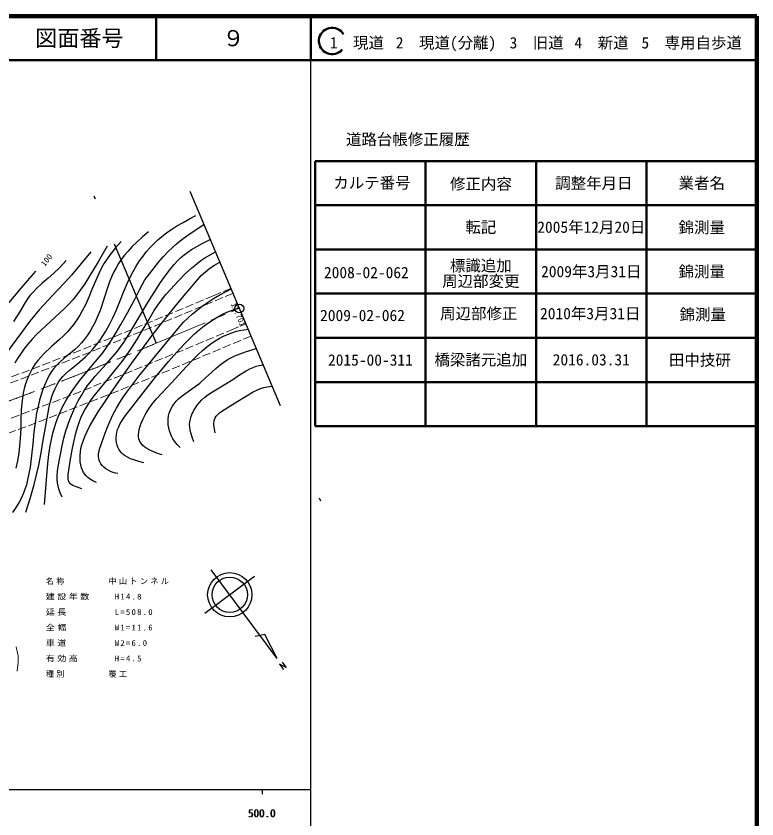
# Model space of a CAD drawing. Units: millimetres, scale not verified. Extents: x 40000 to 680000, y 20000 to 380000.
# Drawn here: x 512281 to 680000, y 198357 to 380000 of the extents above; entities that cross this region are included whole.
import ezdxf
from ezdxf.enums import TextEntityAlignment as Align

# ---------------------------------------------------------------- set-up
doc = ezdxf.new("R2010")
doc.units = ezdxf.units.MM
doc.header["$LTSCALE"] = 1000
doc.linetypes.add('CHAIN', pattern=[18.5, 12, -1.5, 3.5, -1.5])
doc.linetypes.add('USER1', pattern=[2.5, 1.875, -0.625])
for name, color, linetype, lineweight in [('M-BGD', 7, 'Continuous', 25), ('M-BMK', 2, 'CHAIN', 13), ('M-STR', 1, 'Continuous', 13), ('M-STR-HTXT', 7, 'Continuous', 13), ('M-TTL', 2, 'Continuous', 140), ('M-TTL-BAND', 7, 'Continuous', 25), ('M-TTL-FRAM', 2, 'Continuous', 50), ('M-TTL-LINE', 7, 'Continuous', 50)]:
    doc.layers.add(name, color=color, linetype=linetype, lineweight=lineweight)
doc.layers.add('M-TTL-TXT', color=7, linetype='Continuous')
doc.styles.add('ＭＳ ゴシック', font='')
doc.styles.get('ＭＳ ゴシック').set_extended_font_data('MS Gothic')

# ---------------------------------------------------------------- blocks, each defined once
blk = doc.blocks.new('BUHIN93')
at = {"color": 7, "linetype": 'Continuous', "lineweight": 25}
for radius in [995, 30]:
    blk.add_circle((0, 0), radius, dxfattribs=at)

msp = doc.modelspace()

# ---------------------------------------------------------------- linework, layer by layer
at = {"layer": 'M-BGD'}
for p, q in [((551614, 340384), (572087, 291901)), ((529892, 339349), (530186, 338654)), ((534483, 328479), (543987, 305973)), ((580898, 271037), (581211, 270296)), ((571405, 234647), (556477, 254699)), ((555042, 244904), (566271, 253264)), ((568624, 240056), (566423, 239664)), ((571405, 234647), (568624, 240056)), ((573453, 232626), (571887, 233389)), ((571887, 233389), (572819, 232151)), ((572532, 233863), (573453, 232626))]:
    msp.add_line(p, q, dxfattribs=at)
for points in [[(514524, 267768), (515467, 270889), (516353, 274033), (516910, 276212), (517408, 278405), (517953, 281195), (518442, 284014), (519074, 287767), (519783, 291613), (520068, 292805), (520408, 293967), (520731, 294876), (521110, 295760), (521486, 296493), (521912, 297193), (522379, 297839), (522894, 298447), (523583, 299147), (524330, 299820), (526178, 301330), (527996, 302894), (528869, 303753), (529697, 304650), (530490, 305600), (531240, 306593), (531952, 307636), (532613, 308712), (533426, 310206), (534185, 311726), (534987, 313558), (535740, 315428), (536579, 317532), (537476, 319621), (538107, 320931), (538795, 322218), (539501, 323414), (540262, 324587), (541033, 325664), (541849, 326703), (542671, 327654), (543535, 328560), (544396, 329380), (545303, 330159), (546304, 330931), (547341, 331655), (548690, 332511), (550085, 333324), (551531, 334119), (552990, 334898)], [(541418, 320347), (542995, 322389), (544613, 324385), (545644, 325568), (546722, 326713), (547661, 327628), (548640, 328498), (549778, 329416), (550964, 330294), (552856, 331591), (554794, 332853)], [(542237, 331168), (540907, 330037), (539595, 328842), (538602, 327859), (537645, 326828), (536851, 325887), (536108, 324912), (535487, 324004), (534914, 323059), (534418, 322120), (533976, 321156), (533457, 319844), (532992, 318505), (532171, 315923), (531292, 313357), (530755, 312033), (530157, 310717), (529620, 309687), (529027, 308680), (528420, 307768), (527766, 306891), (527102, 306100), (526385, 305341), (525518, 304521), (524601, 303739), (523284, 302663), (522016, 301549), (521410, 300934), (520848, 300279), (520340, 299589), (519879, 298862), (519408, 297996), (518989, 297099), (518455, 295747), (517983, 294387), (517598, 293069), (517272, 291737), (516948, 290129), (516682, 288504), (516344, 285879), (516063, 283229), (515784, 280574), (515445, 277920), (515207, 276502), (514910, 275094), (514617, 273973), (514265, 272866), (513902, 271914), (513483, 270986), (512974, 270024), (512405, 269078), (511454, 267665)], [(536063, 329027), (534798, 327538), (533586, 326018), (532892, 325057), (532244, 324058), (531646, 323006), (531101, 321924), (530262, 320047), (529473, 318134), (528750, 316396), (527967, 314672), (527358, 313480), (526698, 312318), (526054, 311301), (525355, 310311), (524668, 309437), (523927, 308594), (523046, 307682), (522114, 306804), (520327, 305220), (518585, 303597), (517880, 302851), (517213, 302058), (516641, 301285), (516115, 300474), (515624, 299605), (515180, 298697), (514781, 297744), (514436, 296761), (514142, 295733), (513904, 294685), (513708, 293566), (513571, 292429), (513455, 290815), (513399, 289183), (513351, 286792), (513242, 284396), (513092, 282755), (512883, 281123), (512602, 279409), (512261, 277700)], [(544980, 319689), (546126, 321310), (547313, 322883), (548073, 323800), (548880, 324677), (549581, 325358), (550329, 326000), (551150, 326614), (552011, 327183), (553184, 327870), (554405, 328515), (555321, 328972), (556243, 329421)], [(532884, 327924), (530862, 324412), (528772, 320902), (527821, 319411), (526823, 317956), (525992, 316845), (525116, 315773), (524224, 314785), (523280, 313831), (520077, 310922), (516904, 307957), (515898, 306877), (514935, 305755), (514073, 304662), (513256, 303527), (512592, 302525), (511980, 301490)], [(529190, 326643), (527041, 324015), (524839, 321416), (523241, 319635), (521589, 317885), (519530, 315734), (517518, 313545), (516435, 312277), (515402, 310975), (512486, 306964), (509444, 302879)], [(550738, 321825), (551970, 322939), (553245, 324011), (554122, 324667), (555034, 325274), (556206, 325981), (557407, 326664)], [(523619, 324711), (522864, 323836), (522054, 322991), (520828, 321847), (519550, 320737), (518218, 319585), (516928, 318389), (516196, 317634), (515512, 316841), (514906, 316035), (514342, 315182), (513066, 313028), (511734, 310900)], [(554189, 321268), (555162, 322127), (556178, 322943), (557184, 323630), (558234, 324273), (558303, 324314), (558380, 324360)], [(516710, 322315), (513463, 318541), (510256, 314756)], [(527179, 273073), (526318, 273318), (525511, 273608), (525103, 273812), (524743, 274058), (524510, 274284), (524327, 274543), (524190, 274854), (524103, 275206), (524057, 275697), (524070, 276224), (524551, 279300), (525070, 282238), (525418, 283975), (525812, 285645), (526161, 286880), (526561, 288080), (526962, 289102), (527422, 290109), (527847, 290919), (528344, 291737), (529135, 292913), (529981, 294064), (533130, 297946), (536271, 301859), (537437, 303443), (538558, 305068), (539619, 306725), (540631, 308418), (542081, 310913), (543580, 313373), (544387, 314584), (545243, 315758), (546214, 316971), (547239, 318155), (548965, 320008), (550739, 321825)], [(518732, 269532), (519091, 274158), (519512, 278805), (519737, 280789), (520022, 282763), (520287, 284220), (520614, 285672), (520949, 286905), (521346, 288131), (521805, 289349), (522321, 290547), (522908, 291757), (523554, 292950), (524268, 294140), (525036, 295304), (525973, 296595), (526962, 297856), (529455, 300830), (531898, 303838), (532909, 305225), (533871, 306649), (534975, 308402), (536034, 310197), (537581, 312983), (539072, 315793), (540248, 318064), (541418, 320348)], [(530477, 274456), (529684, 274847), (528926, 275289), (528513, 275593), (528134, 275946), (527824, 276326), (527553, 276754), (527303, 277272), (527104, 277823), (526936, 278477), (526827, 279145), (526770, 279882), (526773, 280611), (526840, 281392), (526968, 282163), (527173, 283012), (527440, 283859), (527825, 284854), (528268, 285832), (528943, 287145), (529677, 288441), (530896, 290446), (532135, 292370), (533808, 294849), (535542, 297310), (538442, 301376), (541344, 305430), (543229, 307958), (545171, 310462), (547549, 313416), (549974, 316333), (552076, 318806), (554190, 321267)], [(522684, 271189), (522288, 272114), (521953, 273052), (521784, 273721), (521674, 274401), (521613, 275190), (521612, 275999), (521681, 277027), (521812, 278062), (522238, 280428), (522718, 282759), (523119, 284472), (523575, 286158), (523979, 287453), (524447, 288746), (525044, 290188), (525699, 291614), (526359, 292912), (527071, 294179), (527788, 295335), (528560, 296466), (529343, 297503), (530182, 298513), (532723, 301323), (535216, 304170), (536022, 305220), (536786, 306314), (537821, 307940), (538814, 309610), (540456, 312423), (542151, 315208), (543557, 317449), (544980, 319690)], [(535335, 276493), (534786, 276589), (534230, 276749), (533669, 276975), (533116, 277263), (532623, 277585), (532164, 277957), (531795, 278330), (531481, 278732), (531255, 279115), (531088, 279516), (530988, 279922), (530946, 280339), (530964, 280855), (531045, 281392), (531254, 282209), (531530, 283038), (532221, 284997), (532945, 286871), (533603, 288414), (534302, 289902), (535004, 291260), (535763, 292595), (536513, 293758), (537330, 294911), (538694, 296724), (540109, 298504), (543276, 302351), (546423, 306259), (547819, 307992), (549255, 309680), (550220, 310727), (551228, 311733), (552219, 312631), (553259, 313492), (554426, 314376), (555638, 315219), (557010, 316095), (558419, 316925), (559677, 317617), (560944, 318290)], [(541205, 278953), (540080, 279230), (538924, 279578), (538210, 279850), (537528, 280174), (537013, 280480), (536531, 280837), (536162, 281179), (535832, 281569), (535564, 281984), (535344, 282434), (535161, 282951), (535032, 283499), (534958, 284078), (534944, 284667), (534990, 285257), (535095, 285832), (535275, 286459), (535514, 287069), (535869, 287790), (536284, 288492), (537045, 289603), (537861, 290687), (541032, 294725), (544089, 298568), (545408, 300209), (546799, 301843), (548565, 303862), (550378, 305845), (551518, 307008), (552703, 308130), (553757, 309048), (554852, 309922), (555887, 310676), (556956, 311378), (557969, 311975), (559018, 312522), (560010, 312974), (561033, 313375), (561903, 313669), (562779, 313944)], [(545374, 280701), (544333, 281038), (543257, 281451), (542562, 281779), (541898, 282160), (541413, 282501), (540980, 282877), (540666, 283222), (540408, 283595), (540227, 283960), (540102, 284349), (540023, 284804), (540003, 285278), (540046, 285849), (540152, 286445), (540353, 287183), (540620, 287930), (541029, 288870), (541486, 289773), (542019, 290685), (542590, 291544), (543312, 292508), (544077, 293430), (547435, 297004), (550879, 300700), (552175, 302087), (553509, 303426), (554469, 304311), (555475, 305155), (556395, 305851), (557365, 306508), (558293, 307067), (559250, 307573), (560159, 307989), (561098, 308352), (561988, 308634), (562891, 308857), (563834, 309031), (564792, 309177)], [(549408, 282393), (548745, 283098), (548121, 283851), (547771, 284365), (547468, 284920), (547207, 285529), (547000, 286165), (546844, 286843), (546747, 287532), (546711, 288215), (546735, 288901), (546816, 289542), (546955, 290161), (547139, 290715), (547377, 291245), (547687, 291777), (548052, 292284), (548537, 292842), (549074, 293367), (549877, 294046), (550745, 294698), (552324, 295814), (553860, 296973), (555203, 298147), (556491, 299353), (557515, 300293), (558566, 301176), (559302, 301721), (560071, 302216), (560930, 302688), (561832, 303114), (563027, 303599), (564257, 304033), (565443, 304412), (566649, 304779)], [(552523, 283698), (552137, 284710), (551811, 285738), (551670, 286368), (551589, 287005), (551580, 287588), (551631, 288174), (551750, 288809), (551930, 289436), (552184, 290099), (552495, 290740), (552877, 291387), (553305, 291995), (553805, 292594), (554344, 293147), (555016, 293742), (555728, 294292), (556784, 295008), (557885, 295681), (559631, 296703), (561365, 297789), (562878, 298804), (564409, 299759), (565177, 300168), (565962, 300519), (566627, 300755), (567310, 300933), (567757, 301013), (568218, 301065)], [(557387, 285738), (557194, 286591), (557067, 287421), (557050, 287885), (557093, 288336), (557191, 288710), (557349, 289070), (557587, 289449), (557889, 289812), (558334, 290235), (558842, 290633), (562510, 292904), (565923, 294948), (566759, 295353), (567621, 295703), (568369, 295945), (569150, 296134), (569684, 296225), (570233, 296293)]]:
    msp.add_lwpolyline(points, dxfattribs=at)
for radius in [5000, 4000]:
    msp.add_circle((560657, 249084), radius, dxfattribs=at)
at = {"layer": 'M-BMK'}
msp.add_line((543987, 305973), (561898, 313459), dxfattribs=at)
msp.add_arc((198841, 1137107), 899949, 287.5484, 292.5517, dxfattribs=at)
at = {"layer": 'M-STR', "linetype": 'USER1'}
for points in [[(478268, 286743), (482999, 288324), (487734, 289923), (492450, 291545), (497164, 293204), (501858, 294891), (506550, 296612), (511223, 298358), (515897, 300134), (520551, 301932), (525207, 303754), (529845, 305594), (534485, 307455), (539108, 309330), (543735, 311224), (548346, 313128), (552960, 315046), (556936, 316706), (560910, 318369)], [(561377, 317263), (556776, 315339), (552164, 313415), (547558, 311503), (542937, 309599), (538318, 307712), (533683, 305838), (529050, 303985), (524401, 302148), (519753, 300335), (515087, 298541), (510421, 296774), (505736, 295029), (501050, 293317), (496342, 291633), (491632, 289989), (486901, 288379), (482842, 287025), (478781, 285681)], [(482915, 279162), (487652, 280730), (492391, 282322), (497107, 283951), (501820, 285622), (506510, 287324), (511200, 289059), (515868, 290816), (520536, 292600), (525187, 294403), (529838, 296231), (534474, 298076), (539111, 299942), (543733, 301821), (548357, 303719), (552966, 305627), (557581, 307548), (560938, 308950), (564295, 310354)], [(565462, 307590), (560859, 305665), (556245, 303740), (551637, 301827), (547014, 299922), (542396, 298035), (537761, 296161), (533129, 294308), (528480, 292472), (523832, 290661), (519168, 288867), (514504, 287097), (509822, 285343), (505140, 283619), (500435, 281927), (495723, 280284), (490984, 278694), (487391, 277524), (483793, 276367)]]:
    msp.add_lwpolyline(points, dxfattribs=at)
at = {"layer": 'M-STR-HTXT'}
msp.add_lwpolyline([(512281, 237260), (512534, 236273), (512726, 235283), (512789, 234632), (512791, 233978), (512707, 232983), (512560, 231974), (512546, 231884), (512531, 231794)], dxfattribs=at)
at = {"layer": 'M-TTL'}
for p, q in [((680000, 380000), (40000, 380000)), ((680000, 20000), (680000, 380000))]:
    msp.add_line(p, q, dxfattribs=at)
at = {"layer": 'M-TTL-BAND'}
for p, q in [((579000, 20000), (579000, 370000)), ((40000, 205000), (579000, 205000)), ((568000, 205000), (568000, 204000))]:
    msp.add_line(p, q, dxfattribs=at)
at = {"layer": 'M-TTL-FRAM'}
for p, q in [((580000, 347197), (580000, 287197)), ((580000, 347197), (680000, 347197)), ((580000, 287197), (680000, 287197))]:
    msp.add_line(p, q, dxfattribs=at)
at = {"layer": 'M-TTL-LINE'}
for p, q in [((543997, 380000), (543997, 370000)), ((579000, 380000), (579000, 370000)), ((40000, 370000), (680000, 370000)), ((605000, 347197), (605000, 287197)), ((630000, 347197), (630000, 287197)), ((655000, 347197), (655000, 287197)), ((580000, 337197), (680000, 337197)), ((580000, 327197), (680000, 327197)), ((580000, 317197), (680000, 317197)), ((580000, 307197), (680000, 307197)), ((580000, 297197), (680000, 297197))]:
    msp.add_line(p, q, dxfattribs=at)
msp.add_arc((583850, 374363), 3000, 31.33885, 319.71663, dxfattribs=at)

# ---------------------------------------------------------------- block references
at = {"layer": 'M-BGD', "rotation": 73.43674}
msp.add_blockref('BUHIN93', (562821, 313845), dxfattribs=at)

# ---------------------------------------------------------------- texts
at = {"layer": 'M-BGD', "style": 'ＭＳ ゴシック', "width": 1.1}
msp.add_text('100', height=1320, rotation=51.6, dxfattribs=at).set_placement((519085, 322979), align=Align.BOTTOM_LEFT)
at = {"layer": 'M-BGD', "style": 'ＭＳ ゴシック'}
msp.add_text('11.701', height=1320, rotation=292.9, dxfattribs=at).set_placement((560516, 314681), align=Align.BOTTOM_LEFT)
at = {"layer": 'M-STR-HTXT', "char_height": 1320, "attachment_point": 7, "style": 'ＭＳ ゴシック'}
for s, insert in [('\\T1.28;名称\u3000\u3000\u3000\u3000中山トンネル', (519016, 251352)), ('\\T1.28;\\W1.1;建設年数\u3000\u3000H14.8', (519016, 247852)), ('\\T1.28;\\W1.1;延長\u3000\u3000\u3000\u3000L=508.0', (519016, 244352)), ('\\T1.28;\\W1.1;全幅\u3000\u3000\u3000\u3000W1=11.6', (519016, 240852)), ('\\T1.28;\\W1.1;車道\u3000\u3000\u3000\u3000W2=6.0', (519016, 237352)), ('\\T1.28;\\W1.1;有効高\u3000\u3000\u3000H=4.5', (519016, 233852)), ('\\T1.28;種別\u3000\u3000\u3000\u3000覆工', (519016, 230352))]:
    msp.add_mtext(s, dxfattribs=dict(at, insert=insert))
at = {"layer": 'M-TTL-BAND', "style": 'ＭＳ ゴシック'}
for p in [(567844, 198195), (568000, 198195)]:
    msp.add_text('500.0', height=1833, dxfattribs=at).set_placement(p, align=Align.BOTTOM_CENTER)
at = {"layer": 'M-TTL-TXT', "style": 'ＭＳ ゴシック'}
for s, height, p in [('図面番号', 3666, (526622, 375000)), ('９', 3666, (561497, 375000)), ('1\u3000現道', 2566, (589448, 373958)), ('2\u3000現道(分離)', 2566, (609619, 373958)), ('3\u3000旧道', 2566, (630121, 373958)), ('4\u3000新道', 2566, (644824, 373958)), ('5\u3000専用自歩道', 2566, (665228, 373958)), ('道路台帳修正履歴', 2566, (600968, 352113)), ('カルテ番号', 2566, (592839, 342277)), ('修正内容', 2566, (617509, 342023)), ('調整年月日', 2566, (643089, 342197)), ('業者名', 2566, (667500, 342197)), ('転記', 2566, (617500, 332245)), ('2005年12月20日', 2566, (642500, 332245)), ('錦測量', 2566, (667500, 332189)), ('標識追加', 2566, (617500, 323541)), ('2009年3月31日', 2566, (642500, 322197)), ('錦測量', 2566, (667500, 322197)), ('2008-02-062', 2566, (591583, 321976)), ('周辺部変更', 2566, (617500, 320026)), ('周辺部修正', 2566, (617023, 312699)), ('2010年3月31日', 2566, (642265, 312699)), ('2009-02-062', 2566, (590711, 312271)), ('錦測量', 2566, (667721, 312485)), ('2015-00-311', 2566, (592500, 302189)), ('橋梁諸元追加', 2566, (617500, 302245)), ('2016.03.31', 2566, (642500, 302245)), ('田中技研', 2566, (667077, 302189))]:
    msp.add_text(s, height=height, dxfattribs=at).set_placement(p, align=Align.MIDDLE_CENTER)

doc.saveas('drawing.dxf')
